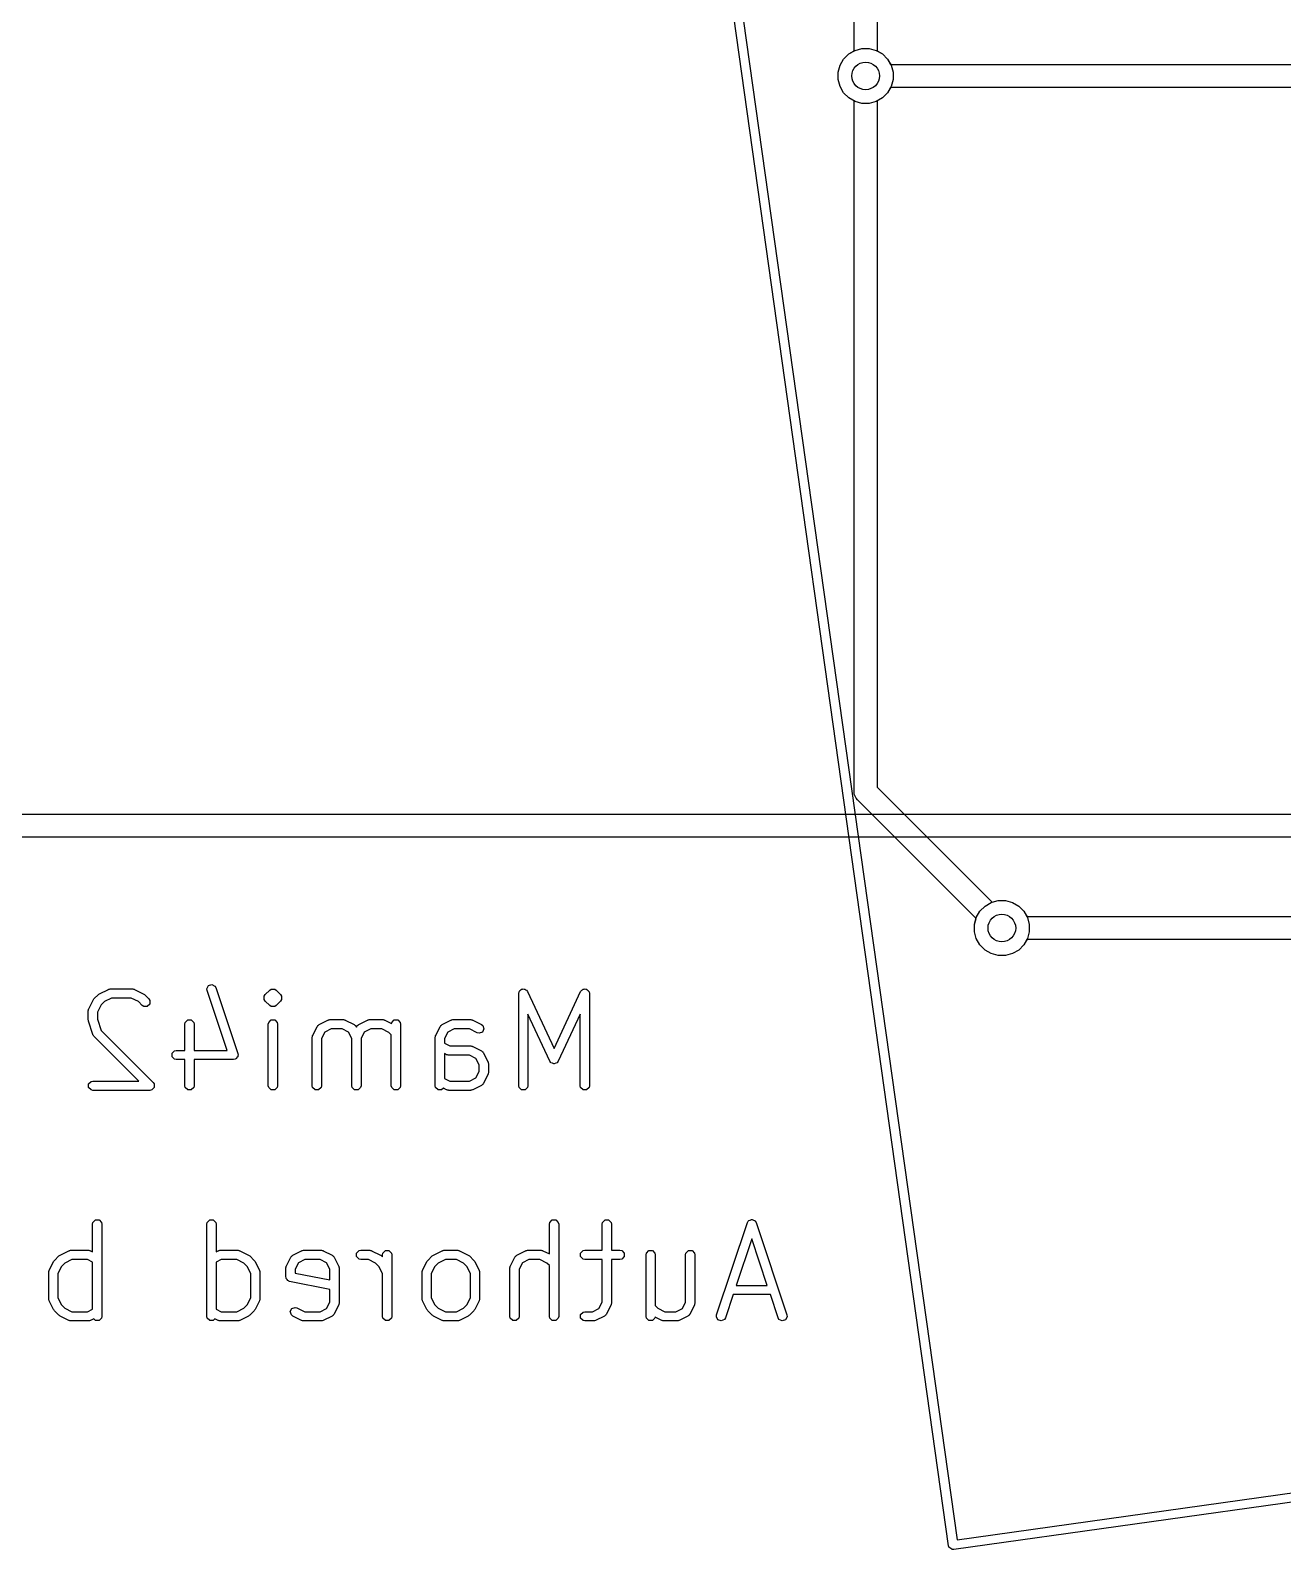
# Model space of a CAD drawing. Header units: millimetres. Extents: x 14 to 286, y -133 to -45.
# Drawn here: x 148.69 to 162.26, y -132.9 to -116.43 of the extents above; entities that cross this region are included whole.
import ezdxf

# ---------------------------------------------------------------- set-up
doc = ezdxf.new("R2010")
doc.units = ezdxf.units.MM
for name, color, linetype, true_color in [('B.Cu', 153, 'CONTINUOUS', 0x4d7fc4), ('B.Silkscreen', 31, 'CONTINUOUS', 0xe8b2a7), ('F.Cu', 13, 'CONTINUOUS', 0xc83434), ('User.Drawings', 9, 'CONTINUOUS', 0xc2c2c2)]:
    doc.layers.add(name, color=color, linetype=linetype, true_color=true_color)

msp = doc.modelspace()

# ---------------------------------------------------------------- linework, layer by layer
at = {"layer": 'B.Cu', "linetype": 'CONTINUOUS'}
for p, q in [((157.615, -116.655422), (157.615, -88.498323)), ((157.865, -88.498323), (157.865, -116.655422)), ((157.462836, -116.811895), (157.501994, -116.744072)), ((157.501994, -116.744072), (157.557372, -116.688694)), ((157.557372, -116.688694), (157.615, -116.655422)), ((157.865, -116.655422), (157.922628, -116.688694)), ((157.922628, -116.688694), (157.978006, -116.744072)), ((157.978006, -116.744072), (158.017164, -116.811895)), ((157.442567, -116.887542), (157.462836, -116.811895)), ((157.442567, -116.965858), (157.442567, -116.887542)), ((158.017164, -116.811895), (158.037433, -116.887542)), ((158.037433, -116.887542), (158.037433, -116.965858)), ((157.462836, -117.041505), (157.442567, -116.965858)), ((157.501994, -117.109328), (157.462836, -117.041505)), ((158.017164, -117.041505), (157.978006, -117.109328)), ((158.037433, -116.965858), (158.017164, -117.041505)), ((157.557372, -117.164706), (157.501994, -117.109328)), ((157.615, -117.197977), (157.557372, -117.164706)), ((157.615, -124.6863), (157.615, -117.197977)), ((157.922628, -117.164706), (157.865, -117.197977)), ((157.865, -117.197977), (157.865, -124.634524)), ((157.978006, -117.109328), (157.922628, -117.164706)), ((157.865, -124.634524), (159.113665, -125.883189)), ((157.617402, -124.710686), (157.615, -124.6863)), ((157.636066, -124.755746), (157.617402, -124.710686)), ((157.636071, -124.755751), (157.636066, -124.755746)), ((157.651612, -124.774688), (157.636071, -124.755751)), ((158.936889, -126.059965), (157.651612, -124.774688)), ((159.113665, -125.883189), (159.177942, -125.865967)), ((159.177942, -125.865967), (159.256258, -125.865967)), ((159.256258, -125.865967), (159.331905, -125.886236)), ((159.331905, -125.886236), (159.399728, -125.925394)), ((159.399728, -125.925394), (159.455106, -125.980772)), ((158.919667, -126.124242), (158.936889, -126.059965)), ((158.919667, -126.202558), (158.919667, -126.124242)), ((159.455106, -125.980772), (159.494264, -126.048595)), ((159.494264, -126.048595), (159.514533, -126.124242)), ((159.514533, -126.124242), (159.514533, -126.202558)), ((158.939936, -126.278205), (158.919667, -126.202558)), ((158.979094, -126.346028), (158.939936, -126.278205)), ((159.494264, -126.278205), (159.455106, -126.346028)), ((159.514533, -126.202558), (159.494264, -126.278205)), ((159.034472, -126.401406), (158.979094, -126.346028)), ((159.102295, -126.440564), (159.034472, -126.401406)), ((159.177942, -126.460833), (159.102295, -126.440564)), ((159.256258, -126.460833), (159.177942, -126.460833)), ((159.331905, -126.440564), (159.256258, -126.460833)), ((159.399728, -126.401406), (159.331905, -126.440564)), ((159.455106, -126.346028), (159.399728, -126.401406))]:
    msp.add_line(p, q, dxfattribs=at)
at = {"layer": 'B.Cu'}
for centre in [(157.74, -116.9267), (159.2171, -126.1634)]:
    msp.add_circle(centre, 0.15, dxfattribs=at)
at = {"layer": 'B.Silkscreen', "linetype": 'CONTINUOUS'}
for p, q in [((150.598623, -126.821256), (150.615737, -126.787027)), ((150.615737, -126.787027), (150.652041, -126.774926)), ((150.652041, -126.774926), (150.68627, -126.79204)), ((150.68627, -126.79204), (150.695931, -126.808989)), ((149.318062, -127.040534), (149.36568, -126.945297)), ((149.36568, -126.945297), (149.370595, -126.938963)), ((149.370595, -126.938963), (149.375047, -126.932302)), ((149.375047, -126.932302), (149.422665, -126.884683)), ((149.422665, -126.884683), (149.429331, -126.880228)), ((149.429331, -126.880228), (149.43566, -126.875317)), ((149.43566, -126.875317), (149.530898, -126.827698)), ((149.487639, -126.96113), (149.451494, -126.997274)), ((149.565063, -126.922419), (149.487639, -126.96113)), ((149.530898, -126.827698), (149.533313, -126.827036)), ((149.533313, -126.827036), (149.534125, -126.826225)), ((149.534125, -126.826225), (149.541986, -126.824661)), ((149.541986, -126.824661), (149.549714, -126.822545)), ((149.549714, -126.822545), (149.550802, -126.822907)), ((149.550802, -126.822907), (149.553259, -126.822419)), ((149.553259, -126.822419), (149.791354, -126.822419)), ((149.779551, -126.922419), (149.565063, -126.922419)), ((149.856974, -126.96113), (149.779551, -126.922419)), ((149.791354, -126.822419), (149.79381, -126.822907)), ((149.79381, -126.822907), (149.794899, -126.822545)), ((149.794899, -126.822545), (149.802626, -126.824661)), ((149.802626, -126.824661), (149.810488, -126.826225)), ((149.810488, -126.826225), (149.811299, -126.827036)), ((149.811299, -126.827036), (149.813715, -126.827698)), ((149.813715, -126.827698), (149.908952, -126.875316)), ((149.898855, -127.003012), (149.856974, -126.96113)), ((149.908952, -126.875316), (149.915285, -126.880231)), ((149.915285, -126.880231), (149.921947, -126.884683)), ((149.921947, -126.884683), (149.969566, -126.932301)), ((149.969566, -126.932301), (149.980405, -126.948522)), ((149.980405, -126.948522), (149.980405, -126.986791)), ((150.601063, -126.840611), (150.598623, -126.821256)), ((150.817221, -127.489085), (150.601063, -126.840611)), ((150.695931, -126.808989), (150.934026, -127.523273)), ((151.22135, -126.900904), (151.221351, -126.900903)), ((151.22135, -126.939172), (151.22135, -126.900904)), ((151.232189, -126.955393), (151.22135, -126.939172)), ((151.221351, -126.900903), (151.232189, -126.884683)), ((151.232189, -126.884683), (151.279807, -126.837064)), ((151.279807, -127.003012), (151.232189, -126.955393)), ((151.279807, -126.837064), (151.296028, -126.826225)), ((151.296028, -126.826225), (151.334297, -126.826225)), ((151.334297, -126.826225), (151.350518, -126.837064)), ((151.350518, -126.837064), (151.398137, -126.884682)), ((151.398137, -126.955394), (151.350518, -127.003012)), ((151.398137, -126.884682), (151.408976, -126.900903)), ((151.408976, -126.939173), (151.398137, -126.955394)), ((151.408976, -126.900903), (151.408976, -126.900904)), ((151.408976, -126.900904), (151.408976, -126.939173)), ((153.979449, -126.872419), (153.983255, -126.853285)), ((153.979449, -127.872419), (153.979449, -126.872419)), ((153.983255, -126.853285), (153.989537, -126.847002)), ((153.989537, -126.847002), (153.992575, -126.83865)), ((153.992575, -126.83865), (154.00254, -126.833999)), ((154.00254, -126.833999), (154.010315, -126.826225)), ((154.010315, -126.826225), (154.0192, -126.826225)), ((154.0192, -126.826225), (154.027253, -126.822467)), ((154.027253, -126.822467), (154.037588, -126.826225)), ((154.037588, -126.826225), (154.048583, -126.826225)), ((154.048583, -126.826225), (154.054865, -126.832507)), ((154.054865, -126.832507), (154.063218, -126.835545)), ((154.063218, -126.835545), (154.074758, -126.851275)), ((154.074758, -126.851275), (154.362781, -127.468469)), ((154.362781, -127.468469), (154.650806, -126.851274)), ((154.650806, -126.851274), (154.662346, -126.835545)), ((154.662346, -126.835545), (154.670698, -126.832507)), ((154.670698, -126.832507), (154.676981, -126.826225)), ((154.676981, -126.826225), (154.687976, -126.826225)), ((154.687976, -126.826225), (154.698311, -126.822467)), ((154.698311, -126.822467), (154.706364, -126.826225)), ((154.706364, -126.826225), (154.715249, -126.826225)), ((154.715249, -126.826225), (154.723023, -126.833999)), ((154.723023, -126.833999), (154.732989, -126.83865)), ((154.732989, -126.83865), (154.736026, -126.847002)), ((154.736026, -126.847002), (154.742309, -126.853285)), ((154.742309, -126.853285), (154.746115, -126.872419)), ((154.746115, -126.872419), (154.746115, -127.872419)), ((149.312783, -127.062895), (149.313271, -127.060438)), ((149.312783, -127.158133), (149.312783, -127.062895)), ((149.312909, -127.05935), (149.315025, -127.051622)), ((149.313271, -127.060438), (149.312909, -127.05935)), ((149.315025, -127.051622), (149.316589, -127.043761)), ((149.316589, -127.043761), (149.3174, -127.042949)), ((149.3174, -127.042949), (149.318062, -127.040534)), ((149.451494, -126.997274), (149.412783, -127.074698)), ((149.412783, -127.074698), (149.412783, -127.150019)), ((149.915076, -127.013851), (149.898855, -127.003012)), ((149.953345, -127.013851), (149.915076, -127.013851)), ((149.980405, -126.986791), (149.953345, -127.013851)), ((151.296028, -127.013851), (151.279807, -127.003012)), ((151.296029, -127.013851), (151.296028, -127.013851)), ((151.334297, -127.013851), (151.296029, -127.013851)), ((151.350518, -127.003012), (151.334297, -127.013851)), ((154.317473, -127.607849), (154.079449, -127.097796)), ((154.079449, -127.097796), (154.079449, -127.872419)), ((154.646115, -127.097796), (154.408091, -127.607848)), ((154.646115, -127.872419), (154.646115, -127.097796)), ((149.314346, -127.165995), (149.312783, -127.158133)), ((149.315349, -127.173944), (149.314346, -127.165995)), ((149.362968, -127.316801), (149.315349, -127.173944)), ((149.412783, -127.150019), (149.454103, -127.273981)), ((149.454103, -127.273981), (150.017185, -127.837064)), ((150.360402, -127.205752), (150.364208, -127.186618)), ((150.360402, -127.489085), (150.360402, -127.205752)), ((150.364208, -127.186618), (150.391268, -127.159558)), ((150.391268, -127.159558), (150.429536, -127.159558)), ((150.429536, -127.159558), (150.456596, -127.186618)), ((150.456596, -127.186618), (150.460402, -127.205752)), ((150.460402, -127.205752), (150.460402, -127.489085)), ((151.265163, -127.205752), (151.268969, -127.186618)), ((151.265163, -127.872419), (151.265163, -127.205752)), ((151.268969, -127.186618), (151.296029, -127.159558)), ((151.296029, -127.159558), (151.334297, -127.159558)), ((151.334297, -127.159558), (151.361357, -127.186618)), ((151.361357, -127.186618), (151.365163, -127.205752)), ((151.365163, -127.205752), (151.365163, -127.872419)), ((151.746632, -127.326248), (151.79425, -127.231011)), ((151.79425, -127.231011), (151.800355, -127.223144)), ((151.800355, -127.223144), (151.8012, -127.220611)), ((151.8012, -127.220611), (151.804021, -127.218421)), ((151.804021, -127.218421), (151.806212, -127.215599)), ((151.806212, -127.215599), (151.808746, -127.214753)), ((151.808746, -127.214753), (151.816612, -127.20865)), ((151.816612, -127.20865), (151.91185, -127.161031)), ((151.876239, -127.290638), (151.841353, -127.360412)), ((151.946015, -127.255752), (151.876239, -127.290638)), ((151.91185, -127.161031), (151.914265, -127.160369)), ((151.914265, -127.160369), (151.915077, -127.159558)), ((151.915077, -127.159558), (151.922938, -127.157994)), ((151.922938, -127.157994), (151.930666, -127.155878)), ((151.930666, -127.155878), (151.931754, -127.15624)), ((151.931754, -127.15624), (151.934211, -127.155752)), ((151.934211, -127.155752), (152.077068, -127.155752)), ((152.065265, -127.255752), (151.946015, -127.255752)), ((152.135038, -127.290638), (152.065265, -127.255752)), ((152.077068, -127.155752), (152.079524, -127.15624)), ((152.079524, -127.15624), (152.080613, -127.155878)), ((152.080613, -127.155878), (152.08834, -127.157994)), ((152.08834, -127.157994), (152.096202, -127.159558)), ((152.096202, -127.159558), (152.097013, -127.160369)), ((152.097013, -127.160369), (152.099429, -127.161031)), ((152.099429, -127.161031), (152.194666, -127.208649)), ((152.169925, -127.360412), (152.135038, -127.290638)), ((152.194666, -127.208649), (152.20253, -127.214752)), ((152.20253, -127.214752), (152.205066, -127.215598)), ((152.205066, -127.215598), (152.207257, -127.218421)), ((152.207257, -127.218421), (152.210078, -127.220611)), ((152.210078, -127.220611), (152.210922, -127.223144)), ((152.210922, -127.223144), (152.217027, -127.23101)), ((152.217027, -127.23101), (152.219924, -127.236805)), ((152.219924, -127.236805), (152.222822, -127.231011)), ((152.222822, -127.231011), (152.228925, -127.223146)), ((152.228925, -127.223146), (152.229771, -127.220611)), ((152.229771, -127.220611), (152.232594, -127.218419)), ((152.232594, -127.218419), (152.234784, -127.215599)), ((152.234784, -127.215599), (152.237317, -127.214754)), ((152.237317, -127.214754), (152.245183, -127.20865)), ((152.245183, -127.20865), (152.340421, -127.161031)), ((152.304811, -127.290638), (152.269925, -127.360412)), ((152.374586, -127.255752), (152.304811, -127.290638)), ((152.340421, -127.161031), (152.342836, -127.160369)), ((152.342836, -127.160369), (152.343648, -127.159558)), ((152.343648, -127.159558), (152.351509, -127.157994)), ((152.351509, -127.157994), (152.359237, -127.155878)), ((152.359237, -127.155878), (152.360325, -127.15624)), ((152.360325, -127.15624), (152.362782, -127.155752)), ((152.362782, -127.155752), (152.505639, -127.155752)), ((152.493836, -127.255752), (152.374586, -127.255752)), ((152.571259, -127.294463), (152.493836, -127.255752)), ((152.505639, -127.155752), (152.508095, -127.15624)), ((152.508095, -127.15624), (152.509184, -127.155878)), ((152.509184, -127.155878), (152.516911, -127.157994)), ((152.516911, -127.157994), (152.524773, -127.159558)), ((152.524773, -127.159558), (152.525584, -127.160369)), ((152.525584, -127.160369), (152.528, -127.161031)), ((152.528, -127.161031), (152.600209, -127.197135)), ((152.600209, -127.197135), (152.602302, -127.186618)), ((152.602302, -127.186618), (152.629362, -127.159558)), ((152.629362, -127.159558), (152.66763, -127.159558)), ((152.66763, -127.159558), (152.69469, -127.186618)), ((152.69469, -127.186618), (152.698496, -127.205752)), ((152.698496, -127.205752), (152.698496, -127.872419)), ((153.079966, -127.326248), (153.127584, -127.231011)), ((153.127584, -127.231011), (153.133687, -127.223146)), ((153.133687, -127.223146), (153.134533, -127.220611)), ((153.134533, -127.220611), (153.137356, -127.218419)), ((153.137356, -127.218419), (153.139546, -127.215599)), ((153.139546, -127.215599), (153.142079, -127.214754)), ((153.142079, -127.214754), (153.149945, -127.20865)), ((153.149945, -127.20865), (153.245183, -127.161031)), ((153.209573, -127.290638), (153.174687, -127.360412)), ((153.279348, -127.255752), (153.209573, -127.290638)), ((153.245183, -127.161031), (153.247598, -127.160369)), ((153.247598, -127.160369), (153.24841, -127.159558)), ((153.24841, -127.159558), (153.256271, -127.157994)), ((153.256271, -127.157994), (153.263999, -127.155878)), ((153.263999, -127.155878), (153.265087, -127.15624)), ((153.265087, -127.15624), (153.267544, -127.155752)), ((153.267544, -127.155752), (153.45802, -127.155752)), ((153.446217, -127.255752), (153.279348, -127.255752)), ((153.530897, -127.298092), (153.446217, -127.255752)), ((153.45802, -127.155752), (153.460476, -127.15624)), ((153.460476, -127.15624), (153.461565, -127.155878)), ((153.461565, -127.155878), (153.469292, -127.157994)), ((153.469292, -127.157994), (153.477154, -127.159558)), ((153.477154, -127.159558), (153.477965, -127.160369)), ((153.477965, -127.160369), (153.480381, -127.161031)), ((153.480381, -127.161031), (153.575618, -127.208649)), ((153.586018, -127.291143), (153.549713, -127.303245)), ((153.575618, -127.208649), (153.59103, -127.220611)), ((153.603132, -127.256915), (153.586018, -127.291143)), ((153.59103, -127.220611), (153.603132, -127.256915)), ((149.364208, -127.318976), (149.362968, -127.316801)), ((149.364208, -127.320124), (149.364208, -127.318976)), ((149.368661, -127.326788), (149.364208, -127.320124)), ((149.372629, -127.333749), (149.368661, -127.326788)), ((149.373655, -127.334262), (149.372629, -127.333749)), ((149.375047, -127.336345), (149.373655, -127.334262)), ((149.86112, -127.822419), (149.375047, -127.336345)), ((151.741353, -127.348609), (151.741841, -127.346152)), ((151.741353, -127.872419), (151.741353, -127.348609)), ((151.741479, -127.345064), (151.743595, -127.337336)), ((151.741841, -127.346152), (151.741479, -127.345064)), ((151.743595, -127.337336), (151.745159, -127.329475)), ((151.745159, -127.329475), (151.74597, -127.328663)), ((151.74597, -127.328663), (151.746632, -127.326248)), ((151.841353, -127.360412), (151.841353, -127.872419)), ((152.169925, -127.872419), (152.169925, -127.360412)), ((152.269925, -127.360412), (152.269925, -127.872419)), ((152.598496, -127.3217), (152.571259, -127.294463)), ((152.598496, -127.872419), (152.598496, -127.3217)), ((153.074687, -127.348609), (153.075175, -127.346152)), ((153.074687, -127.872419), (153.074687, -127.348609)), ((153.074813, -127.345064), (153.076929, -127.337336)), ((153.075175, -127.346152), (153.074813, -127.345064)), ((153.076929, -127.337336), (153.078493, -127.329475)), ((153.078493, -127.329475), (153.079304, -127.328663)), ((153.079304, -127.328663), (153.079966, -127.326248)), ((153.174687, -127.360412), (153.174687, -127.412945)), ((153.174687, -127.412945), (153.231729, -127.441466)), ((153.231729, -127.441466), (153.45802, -127.441466)), ((153.45802, -127.441466), (153.460476, -127.441954)), ((153.460476, -127.441954), (153.461565, -127.441592)), ((153.461565, -127.441592), (153.469292, -127.443708)), ((153.469292, -127.443708), (153.477154, -127.445272)), ((153.477154, -127.445272), (153.477965, -127.446083)), ((153.477965, -127.446083), (153.480381, -127.446745)), ((153.480381, -127.446745), (153.575618, -127.494363)), ((153.549713, -127.303245), (153.530897, -127.298092)), ((150.221351, -127.519951), (150.248411, -127.492891)), ((150.221351, -127.558219), (150.221351, -127.519951)), ((150.248411, -127.585279), (150.221351, -127.558219)), ((150.248411, -127.492891), (150.267545, -127.489085)), ((150.267545, -127.589085), (150.248411, -127.585279)), ((150.267545, -127.489085), (150.360402, -127.489085)), ((150.360402, -127.589085), (150.267545, -127.589085)), ((150.360402, -127.872419), (150.360402, -127.589085)), ((150.460402, -127.489085), (150.817221, -127.489085)), ((150.886592, -127.589085), (150.460402, -127.589085)), ((150.460402, -127.589085), (150.460402, -127.872419)), ((150.905726, -127.585279), (150.886592, -127.589085)), ((150.911545, -127.579459), (150.905726, -127.585279)), ((150.919352, -127.576857), (150.911545, -127.579459)), ((150.924556, -127.566449), (150.919352, -127.576857)), ((150.932786, -127.558219), (150.924556, -127.566449)), ((150.936466, -127.542629), (150.932786, -127.549989)), ((150.932786, -127.549989), (150.932786, -127.558219)), ((150.934026, -127.523273), (150.936466, -127.542629)), ((153.197564, -127.536187), (153.174687, -127.524748)), ((153.174687, -127.524748), (153.174687, -127.793898)), ((153.199979, -127.536848), (153.197564, -127.536187)), ((153.200791, -127.53766), (153.199979, -127.536848)), ((153.208652, -127.539223), (153.200791, -127.53766)), ((153.21638, -127.54134), (153.208652, -127.539223)), ((153.217468, -127.540977), (153.21638, -127.54134)), ((153.219925, -127.541466), (153.217468, -127.540977)), ((153.446217, -127.541466), (153.219925, -127.541466)), ((153.51599, -127.576352), (153.446217, -127.541466)), ((153.550877, -127.646126), (153.51599, -127.576352)), ((153.575618, -127.494363), (153.583482, -127.500466)), ((153.583482, -127.500466), (153.586018, -127.501312)), ((153.586018, -127.501312), (153.588209, -127.504135)), ((153.588209, -127.504135), (153.59103, -127.506325)), ((153.59103, -127.506325), (153.591874, -127.508858)), ((153.591874, -127.508858), (153.597979, -127.516724)), ((153.597979, -127.516724), (153.645598, -127.611962)), ((153.645598, -127.611962), (153.646259, -127.614377)), ((153.646259, -127.614377), (153.647071, -127.615189)), ((153.647071, -127.615189), (153.648634, -127.62305)), ((154.325095, -127.618238), (154.317473, -127.607849)), ((154.325908, -127.620473), (154.325095, -127.618238)), ((154.327165, -127.621059), (154.325908, -127.620473)), ((154.329013, -127.623578), (154.327165, -127.621059)), ((154.398398, -127.621059), (154.396551, -127.623578)), ((154.399656, -127.620473), (154.398398, -127.621059)), ((154.400468, -127.618237), (154.399656, -127.620473)), ((154.408091, -127.607848), (154.400468, -127.618237)), ((153.446217, -127.822419), (153.51599, -127.787532)), ((153.51599, -127.787532), (153.550877, -127.717757)), ((153.550877, -127.717757), (153.550877, -127.646126)), ((153.645598, -127.751922), (153.597979, -127.84716)), ((153.646259, -127.749506), (153.645598, -127.751922)), ((153.647071, -127.748695), (153.646259, -127.749506)), ((153.648634, -127.740833), (153.647071, -127.748695)), ((153.648634, -127.62305), (153.650751, -127.630778)), ((153.650751, -127.733106), (153.648634, -127.740833)), ((153.650751, -127.630778), (153.650388, -127.631866)), ((153.650388, -127.631866), (153.650877, -127.634323)), ((153.650877, -127.729561), (153.650388, -127.732017)), ((153.650388, -127.732017), (153.650751, -127.733106)), ((153.650877, -127.634323), (153.650877, -127.729561)), ((154.345085, -127.629422), (154.329013, -127.623578)), ((154.360586, -127.636656), (154.345085, -127.629422)), ((154.362782, -127.635857), (154.360586, -127.636656)), ((154.364978, -127.636656), (154.362782, -127.635857)), ((154.380478, -127.629422), (154.364978, -127.636656)), ((154.396551, -127.623578), (154.380478, -127.629422)), ((149.316589, -127.853285), (149.343649, -127.826225)), ((149.316589, -127.891553), (149.316589, -127.853285)), ((149.343649, -127.918613), (149.316589, -127.891553)), ((149.343649, -127.826225), (149.362783, -127.822419)), ((149.362783, -127.922419), (149.343649, -127.918613)), ((149.362783, -127.822419), (149.86112, -127.822419)), ((149.98183, -127.922419), (149.362783, -127.922419)), ((150.000964, -127.918613), (149.98183, -127.922419)), ((150.028024, -127.891553), (150.000964, -127.918613)), ((150.017185, -127.837064), (150.028023, -127.853284)), ((150.028023, -127.853284), (150.028024, -127.853285)), ((150.028024, -127.853285), (150.028024, -127.891553)), ((150.364208, -127.891553), (150.360402, -127.872419)), ((150.391268, -127.918613), (150.364208, -127.891553)), ((150.429536, -127.918613), (150.391268, -127.918613)), ((150.456596, -127.891553), (150.429536, -127.918613)), ((150.460402, -127.872419), (150.456596, -127.891553)), ((151.268969, -127.891553), (151.265163, -127.872419)), ((151.296029, -127.918613), (151.268969, -127.891553)), ((151.334297, -127.918613), (151.296029, -127.918613)), ((151.361357, -127.891553), (151.334297, -127.918613)), ((151.365163, -127.872419), (151.361357, -127.891553)), ((151.745159, -127.891553), (151.741353, -127.872419)), ((151.772219, -127.918613), (151.745159, -127.891553)), ((151.810487, -127.918613), (151.772219, -127.918613)), ((151.837547, -127.891553), (151.810487, -127.918613)), ((151.841353, -127.872419), (151.837547, -127.891553)), ((152.173731, -127.891553), (152.169925, -127.872419)), ((152.200791, -127.918613), (152.173731, -127.891553)), ((152.239059, -127.918613), (152.200791, -127.918613)), ((152.266119, -127.891553), (152.239059, -127.918613)), ((152.269925, -127.872419), (152.266119, -127.891553)), ((152.602302, -127.891553), (152.598496, -127.872419)), ((152.629362, -127.918613), (152.602302, -127.891553)), ((152.66763, -127.918613), (152.629362, -127.918613)), ((152.69469, -127.891553), (152.66763, -127.918613)), ((152.698496, -127.872419), (152.69469, -127.891553)), ((153.078493, -127.891553), (153.074687, -127.872419)), ((153.105553, -127.918613), (153.078493, -127.891553)), ((153.143821, -127.918613), (153.105553, -127.918613)), ((153.162717, -127.899716), (153.143821, -127.918613)), ((153.197564, -127.91714), (153.162717, -127.899716)), ((153.174687, -127.793898), (153.231729, -127.822419)), ((153.199979, -127.917801), (153.197564, -127.91714)), ((153.200791, -127.918613), (153.199979, -127.917801)), ((153.208652, -127.920176), (153.200791, -127.918613)), ((153.21638, -127.922293), (153.208652, -127.920176)), ((153.217468, -127.92193), (153.21638, -127.922293)), ((153.219925, -127.922419), (153.217468, -127.92193)), ((153.45802, -127.922419), (153.219925, -127.922419)), ((153.231729, -127.822419), (153.446217, -127.822419)), ((153.460476, -127.92193), (153.45802, -127.922419)), ((153.461565, -127.922293), (153.460476, -127.92193)), ((153.469292, -127.920176), (153.461565, -127.922293)), ((153.477154, -127.918613), (153.469292, -127.920176)), ((153.477965, -127.917801), (153.477154, -127.918613)), ((153.480381, -127.91714), (153.477965, -127.917801)), ((153.575618, -127.869522), (153.480381, -127.91714)), ((153.583484, -127.863416), (153.575618, -127.869522)), ((153.586018, -127.862572), (153.583484, -127.863416)), ((153.588207, -127.85975), (153.586018, -127.862572)), ((153.59103, -127.85756), (153.588207, -127.85975)), ((153.591875, -127.855025), (153.59103, -127.85756)), ((153.597979, -127.84716), (153.591875, -127.855025)), ((153.983255, -127.891553), (153.979449, -127.872419)), ((154.010315, -127.918613), (153.983255, -127.891553)), ((154.048583, -127.918613), (154.010315, -127.918613)), ((154.075643, -127.891553), (154.048583, -127.918613)), ((154.079449, -127.872419), (154.075643, -127.891553)), ((154.649921, -127.891553), (154.646115, -127.872419)), ((154.676981, -127.918613), (154.649921, -127.891553)), ((154.715249, -127.918613), (154.676981, -127.918613)), ((154.742309, -127.891553), (154.715249, -127.918613)), ((154.746115, -127.872419), (154.742309, -127.891553)), ((149.360399, -129.372419), (149.364205, -129.353285)), ((149.360399, -129.672469), (149.360399, -129.372419)), ((149.364205, -129.353285), (149.391265, -129.326225)), ((149.391265, -129.326225), (149.429533, -129.326225)), ((149.429533, -129.326225), (149.456593, -129.353285)), ((149.456593, -129.353285), (149.460399, -129.372419)), ((149.460399, -129.372419), (149.460399, -130.372419)), ((150.598495, -129.372419), (150.602301, -129.353285)), ((150.598495, -130.372419), (150.598495, -129.372419)), ((150.602301, -129.353285), (150.629361, -129.326225)), ((150.629361, -129.326225), (150.667629, -129.326225)), ((150.667629, -129.326225), (150.694689, -129.353285)), ((150.694689, -129.353285), (150.698495, -129.372419)), ((150.698495, -129.372419), (150.698495, -129.672469)), ((154.312781, -129.372419), (154.316587, -129.353285)), ((154.312781, -129.696278), (154.312781, -129.372419)), ((154.316587, -129.353285), (154.343647, -129.326225)), ((154.343647, -129.326225), (154.381915, -129.326225)), ((154.381915, -129.326225), (154.408975, -129.353285)), ((154.408975, -129.353285), (154.412781, -129.372419)), ((154.412781, -129.372419), (154.412781, -130.372419)), ((154.88421, -129.372419), (154.888016, -129.353285)), ((154.88421, -129.655752), (154.88421, -129.372419)), ((154.888016, -129.353285), (154.915076, -129.326225)), ((154.915076, -129.326225), (154.953344, -129.326225)), ((154.953344, -129.326225), (154.980404, -129.353285)), ((154.980404, -129.353285), (154.98421, -129.372419)), ((154.98421, -129.372419), (154.98421, -129.655752)), ((156.124872, -130.356608), (156.458205, -129.356608)), ((156.458205, -129.356608), (156.467866, -129.33966)), ((156.467866, -129.33966), (156.471207, -129.337989)), ((156.471207, -129.337989), (156.472879, -129.334646)), ((156.472879, -129.334646), (156.487921, -129.329632)), ((156.487921, -129.329632), (156.502095, -129.322545)), ((156.502095, -129.322545), (156.505638, -129.323726)), ((156.505638, -129.323726), (156.509183, -129.322545)), ((156.509183, -129.322545), (156.523362, -129.329634)), ((156.523362, -129.329634), (156.538399, -129.334647)), ((156.538399, -129.334647), (156.540069, -129.337987)), ((156.540069, -129.337987), (156.543412, -129.339659)), ((156.543412, -129.339659), (156.553073, -129.356608)), ((156.553073, -129.356608), (156.886406, -130.356607)), ((156.505639, -129.530532), (156.336915, -130.036704)), ((156.674363, -130.036704), (156.505639, -129.530532)), ((148.946473, -129.765635), (148.994091, -129.718016)), ((148.994091, -129.718016), (149.000757, -129.713561)), ((149.000757, -129.713561), (149.007086, -129.70865)), ((149.007086, -129.70865), (149.102324, -129.661031)), ((149.136489, -129.755752), (149.059065, -129.794463)), ((149.102324, -129.661031), (149.104739, -129.660369)), ((149.104739, -129.660369), (149.105551, -129.659558)), ((149.105551, -129.659558), (149.113412, -129.657994)), ((149.113412, -129.657994), (149.12114, -129.655878)), ((149.12114, -129.655878), (149.122228, -129.65624)), ((149.122228, -129.65624), (149.124685, -129.655752)), ((149.124685, -129.655752), (149.315161, -129.655752)), ((149.303358, -129.755752), (149.136489, -129.755752)), ((149.360399, -129.784272), (149.303358, -129.755752)), ((149.315161, -129.655752), (149.317617, -129.65624)), ((149.317617, -129.65624), (149.318706, -129.655878)), ((149.318706, -129.655878), (149.326433, -129.657994)), ((149.326433, -129.657994), (149.334295, -129.659558)), ((149.334295, -129.659558), (149.335106, -129.660369)), ((149.335106, -129.660369), (149.337522, -129.661031)), ((149.337522, -129.661031), (149.360399, -129.672469)), ((150.698495, -129.672469), (150.721372, -129.661031)), ((150.755537, -129.755752), (150.698495, -129.784272)), ((150.721372, -129.661031), (150.723787, -129.660369)), ((150.723787, -129.660369), (150.724599, -129.659558)), ((150.724599, -129.659558), (150.73246, -129.657994)), ((150.73246, -129.657994), (150.740188, -129.655878)), ((150.740188, -129.655878), (150.741276, -129.65624)), ((150.741276, -129.65624), (150.743733, -129.655752)), ((150.743733, -129.655752), (150.934209, -129.655752)), ((150.922406, -129.755752), (150.755537, -129.755752)), ((150.999829, -129.794463), (150.922406, -129.755752)), ((150.934209, -129.655752), (150.936665, -129.65624)), ((150.936665, -129.65624), (150.937754, -129.655878)), ((150.937754, -129.655878), (150.945481, -129.657994)), ((150.945481, -129.657994), (150.953343, -129.659558)), ((150.953343, -129.659558), (150.954154, -129.660369)), ((150.954154, -129.660369), (150.95657, -129.661031)), ((150.95657, -129.661031), (151.051807, -129.708649)), ((151.051807, -129.708649), (151.05814, -129.713564)), ((151.05814, -129.713564), (151.064802, -129.718016)), ((151.064802, -129.718016), (151.112421, -129.765634)), ((151.460917, -129.826248), (151.508535, -129.731011)), ((151.508535, -129.731011), (151.514638, -129.723146)), ((151.514638, -129.723146), (151.515484, -129.720611)), ((151.515484, -129.720611), (151.518307, -129.718419)), ((151.518307, -129.718419), (151.520497, -129.715599)), ((151.520497, -129.715599), (151.52303, -129.714754)), ((151.52303, -129.714754), (151.530896, -129.70865)), ((151.530896, -129.70865), (151.626134, -129.661031)), ((151.660299, -129.755752), (151.590524, -129.790638)), ((151.626134, -129.661031), (151.628549, -129.660369)), ((151.628549, -129.660369), (151.629361, -129.659558)), ((151.629361, -129.659558), (151.637222, -129.657994)), ((151.637222, -129.657994), (151.64495, -129.655878)), ((151.64495, -129.655878), (151.646038, -129.65624)), ((151.646038, -129.65624), (151.648495, -129.655752)), ((151.648495, -129.655752), (151.838971, -129.655752)), ((151.827168, -129.755752), (151.660299, -129.755752)), ((151.896941, -129.790638), (151.827168, -129.755752)), ((151.838971, -129.655752), (151.841427, -129.65624)), ((151.841427, -129.65624), (151.842516, -129.655878)), ((151.842516, -129.655878), (151.850243, -129.657994)), ((151.850243, -129.657994), (151.858105, -129.659558)), ((151.858105, -129.659558), (151.858916, -129.660369)), ((151.858916, -129.660369), (151.861332, -129.661031)), ((151.861332, -129.661031), (151.956569, -129.708649)), ((151.956569, -129.708649), (151.964433, -129.714752)), ((151.964433, -129.714752), (151.966969, -129.715598)), ((151.966969, -129.715598), (151.96916, -129.718421)), ((151.96916, -129.718421), (151.971981, -129.720611)), ((151.971981, -129.720611), (151.972825, -129.723144)), ((151.972825, -129.723144), (151.97893, -129.73101)), ((151.97893, -129.73101), (152.026549, -129.826248)), ((152.221349, -129.686618), (152.248409, -129.659558)), ((152.221349, -129.724886), (152.221349, -129.686618)), ((152.248409, -129.751946), (152.221349, -129.724886)), ((152.248409, -129.659558), (152.267543, -129.655752)), ((152.267543, -129.755752), (152.248409, -129.751946)), ((152.267543, -129.655752), (152.362781, -129.655752)), ((152.350978, -129.755752), (152.267543, -129.755752)), ((152.428401, -129.794463), (152.350978, -129.755752)), ((152.362781, -129.655752), (152.365237, -129.65624)), ((152.365237, -129.65624), (152.366326, -129.655878)), ((152.366326, -129.655878), (152.374053, -129.657994)), ((152.374053, -129.657994), (152.381915, -129.659558)), ((152.381915, -129.659558), (152.382726, -129.660369)), ((152.382726, -129.660369), (152.385142, -129.661031)), ((152.385142, -129.661031), (152.480379, -129.708649)), ((152.480379, -129.708649), (152.486712, -129.713564)), ((152.486712, -129.713564), (152.493374, -129.718016)), ((152.493374, -129.718016), (152.503257, -129.727898)), ((152.503257, -129.705752), (152.507063, -129.686618)), ((152.503257, -129.727898), (152.503257, -129.705752)), ((152.507063, -129.686618), (152.534123, -129.659558)), ((152.534123, -129.659558), (152.572391, -129.659558)), ((152.572391, -129.659558), (152.599451, -129.686618)), ((152.599451, -129.686618), (152.603257, -129.705752)), ((152.603257, -129.705752), (152.603257, -130.372419)), ((152.994093, -129.765635), (153.041711, -129.718016)), ((153.041711, -129.718016), (153.048377, -129.713561)), ((153.048377, -129.713561), (153.054706, -129.70865)), ((153.054706, -129.70865), (153.149944, -129.661031)), ((153.184109, -129.755752), (153.106685, -129.794463)), ((153.149944, -129.661031), (153.152359, -129.660369)), ((153.152359, -129.660369), (153.153171, -129.659558)), ((153.153171, -129.659558), (153.161032, -129.657994)), ((153.161032, -129.657994), (153.16876, -129.655878)), ((153.16876, -129.655878), (153.169848, -129.65624)), ((153.169848, -129.65624), (153.172305, -129.655752)), ((153.172305, -129.655752), (153.315162, -129.655752)), ((153.303359, -129.755752), (153.184109, -129.755752)), ((153.380782, -129.794463), (153.303359, -129.755752)), ((153.315162, -129.655752), (153.317618, -129.65624)), ((153.317618, -129.65624), (153.318707, -129.655878)), ((153.318707, -129.655878), (153.326434, -129.657994)), ((153.326434, -129.657994), (153.334296, -129.659558)), ((153.334296, -129.659558), (153.335107, -129.660369)), ((153.335107, -129.660369), (153.337523, -129.661031)), ((153.337523, -129.661031), (153.43276, -129.708649)), ((153.43276, -129.708649), (153.439093, -129.713564)), ((153.439093, -129.713564), (153.445755, -129.718016)), ((153.445755, -129.718016), (153.493374, -129.765634)), ((153.889489, -129.826248), (153.937107, -129.731011)), ((153.937107, -129.731011), (153.94321, -129.723146)), ((153.94321, -129.723146), (153.944056, -129.720611)), ((153.944056, -129.720611), (153.946879, -129.718419)), ((153.946879, -129.718419), (153.949069, -129.715599)), ((153.949069, -129.715599), (153.951602, -129.714754)), ((153.951602, -129.714754), (153.959468, -129.70865)), ((153.959468, -129.70865), (154.054706, -129.661031)), ((154.088871, -129.755752), (154.019096, -129.790638)), ((154.054706, -129.661031), (154.057121, -129.660369)), ((154.057121, -129.660369), (154.057933, -129.659558)), ((154.057933, -129.659558), (154.065794, -129.657994)), ((154.065794, -129.657994), (154.073522, -129.655878)), ((154.073522, -129.655878), (154.07461, -129.65624)), ((154.07461, -129.65624), (154.077067, -129.655752)), ((154.077067, -129.655752), (154.219924, -129.655752)), ((154.208121, -129.755752), (154.088871, -129.755752)), ((154.285544, -129.794463), (154.208121, -129.755752)), ((154.219924, -129.655752), (154.22238, -129.65624)), ((154.22238, -129.65624), (154.223469, -129.655878)), ((154.223469, -129.655878), (154.231196, -129.657994)), ((154.231196, -129.657994), (154.239058, -129.659558)), ((154.239058, -129.659558), (154.239869, -129.660369)), ((154.239869, -129.660369), (154.242285, -129.661031)), ((154.242285, -129.661031), (154.312781, -129.696278)), ((154.649921, -129.686618), (154.676981, -129.659558)), ((154.649921, -129.724886), (154.649921, -129.686618)), ((154.676981, -129.751946), (154.649921, -129.724886)), ((154.676981, -129.659558), (154.696115, -129.655752)), ((154.696115, -129.755752), (154.676981, -129.751946)), ((154.696115, -129.655752), (154.88421, -129.655752)), ((154.88421, -129.755752), (154.696115, -129.755752)), ((154.88421, -130.217757), (154.88421, -129.755752)), ((154.98421, -129.655752), (155.077067, -129.655752)), ((155.077067, -129.755752), (154.98421, -129.755752)), ((154.98421, -129.755752), (154.98421, -130.229561)), ((155.077067, -129.655752), (155.096201, -129.659558)), ((155.096201, -129.751946), (155.077067, -129.755752)), ((155.096201, -129.659558), (155.123261, -129.686618)), ((155.123261, -129.724886), (155.096201, -129.751946)), ((155.123261, -129.686618), (155.123261, -129.724886)), ((155.360401, -129.705752), (155.364207, -129.686618)), ((155.360401, -130.372419), (155.360401, -129.705752)), ((155.364207, -129.686618), (155.391267, -129.659558)), ((155.391267, -129.659558), (155.429535, -129.659558)), ((155.429535, -129.659558), (155.456595, -129.686618)), ((155.456595, -129.686618), (155.460401, -129.705752)), ((155.460401, -129.705752), (155.460401, -130.256469)), ((155.788972, -129.705752), (155.792778, -129.686618)), ((155.788972, -130.217757), (155.788972, -129.705752)), ((155.792778, -129.686618), (155.819838, -129.659558)), ((155.819838, -129.659558), (155.858106, -129.659558)), ((155.858106, -129.659558), (155.885166, -129.686618)), ((155.885166, -129.686618), (155.888972, -129.705752)), ((155.888972, -129.705752), (155.888972, -130.229561)), ((148.884209, -129.896228), (148.884697, -129.893771)), ((148.884209, -130.181942), (148.884209, -129.896228)), ((148.884335, -129.892683), (148.886451, -129.884955)), ((148.884697, -129.893771), (148.884335, -129.892683)), ((148.886451, -129.884955), (148.888015, -129.877094)), ((148.888015, -129.877094), (148.888826, -129.876282)), ((148.888826, -129.876282), (148.889488, -129.873867)), ((148.889488, -129.873867), (148.937106, -129.77863)), ((148.937106, -129.77863), (148.942021, -129.772296)), ((148.942021, -129.772296), (148.946473, -129.765635)), ((149.02292, -129.830607), (148.984209, -129.908031)), ((148.984209, -129.908031), (148.984209, -130.170139)), ((149.059065, -129.794463), (149.02292, -129.830607)), ((149.360399, -130.293898), (149.360399, -129.784272)), ((150.698495, -129.784272), (150.698495, -130.293898)), ((151.035973, -129.830608), (150.999829, -129.794463)), ((151.074685, -129.908031), (151.035973, -129.830608)), ((151.074685, -130.170138), (151.074685, -129.908031)), ((151.112421, -129.765634), (151.116875, -129.7723)), ((151.116875, -129.7723), (151.121787, -129.778629)), ((151.121787, -129.778629), (151.169406, -129.873867)), ((151.169406, -129.873867), (151.170067, -129.876282)), ((151.170067, -129.876282), (151.170879, -129.877094)), ((151.170879, -129.877094), (151.172442, -129.884955)), ((151.172442, -129.884955), (151.174559, -129.892683)), ((151.174559, -129.892683), (151.174196, -129.893771)), ((151.174196, -129.893771), (151.174685, -129.896228)), ((151.174685, -129.896228), (151.174685, -130.181942)), ((151.455638, -129.848609), (151.456126, -129.846152)), ((151.455638, -129.943847), (151.455638, -129.848609)), ((151.455764, -129.845064), (151.45788, -129.837336)), ((151.456126, -129.846152), (151.455764, -129.845064)), ((151.45788, -129.837336), (151.459444, -129.829475)), ((151.459444, -129.829475), (151.460255, -129.828663)), ((151.460255, -129.828663), (151.460917, -129.826248)), ((151.590524, -129.790638), (151.555638, -129.860412)), ((151.555638, -129.860412), (151.555638, -129.902856)), ((151.555638, -129.902856), (151.931828, -129.978094)), ((151.931828, -129.860412), (151.896941, -129.790638)), ((151.931828, -129.978094), (151.931828, -129.860412)), ((152.026549, -129.826248), (152.02721, -129.828663)), ((152.02721, -129.828663), (152.028022, -129.829475)), ((152.028022, -129.829475), (152.029585, -129.837336)), ((152.029585, -129.837336), (152.031702, -129.845064)), ((152.031702, -129.845064), (152.031339, -129.846152)), ((152.031339, -129.846152), (152.031828, -129.848609)), ((152.031828, -129.848609), (152.031828, -130.229561)), ((152.464545, -129.830608), (152.428401, -129.794463)), ((152.503257, -129.908031), (152.464545, -129.830608)), ((152.503257, -130.372419), (152.503257, -129.908031)), ((152.931829, -129.896228), (152.932317, -129.893771)), ((152.931829, -130.181942), (152.931829, -129.896228)), ((152.931955, -129.892683), (152.934071, -129.884955)), ((152.932317, -129.893771), (152.931955, -129.892683)), ((152.934071, -129.884955), (152.935635, -129.877094)), ((152.935635, -129.877094), (152.936446, -129.876282)), ((152.936446, -129.876282), (152.937108, -129.873867)), ((152.937108, -129.873867), (152.984726, -129.77863)), ((152.984726, -129.77863), (152.989641, -129.772296)), ((152.989641, -129.772296), (152.994093, -129.765635)), ((153.07054, -129.830607), (153.031829, -129.908031)), ((153.031829, -129.908031), (153.031829, -130.170139)), ((153.106685, -129.794463), (153.07054, -129.830607)), ((153.416926, -129.830608), (153.380782, -129.794463)), ((153.455638, -129.908031), (153.416926, -129.830608)), ((153.455638, -130.170138), (153.455638, -129.908031)), ((153.493374, -129.765634), (153.497828, -129.7723)), ((153.497828, -129.7723), (153.50274, -129.778629)), ((153.50274, -129.778629), (153.550359, -129.873867)), ((153.550359, -129.873867), (153.55102, -129.876282)), ((153.55102, -129.876282), (153.551832, -129.877094)), ((153.551832, -129.877094), (153.553395, -129.884955)), ((153.553395, -129.884955), (153.555512, -129.892683)), ((153.555512, -129.892683), (153.555149, -129.893771)), ((153.555149, -129.893771), (153.555638, -129.896228)), ((153.555638, -129.896228), (153.555638, -130.181942)), ((153.88421, -129.848609), (153.884698, -129.846152)), ((153.88421, -130.372419), (153.88421, -129.848609)), ((153.884336, -129.845064), (153.886452, -129.837336)), ((153.884698, -129.846152), (153.884336, -129.845064)), ((153.886452, -129.837336), (153.888016, -129.829475)), ((153.888016, -129.829475), (153.888827, -129.828663)), ((153.888827, -129.828663), (153.889489, -129.826248)), ((154.019096, -129.790638), (153.98421, -129.860412)), ((153.98421, -129.860412), (153.98421, -130.372419)), ((154.312781, -129.8217), (154.285544, -129.794463)), ((154.312781, -130.372419), (154.312781, -129.8217)), ((151.457079, -129.951095), (151.455638, -129.943847)), ((151.456589, -129.95355), (151.457079, -129.951095)), ((151.457984, -129.955643), (151.456589, -129.95355)), ((151.459444, -129.962981), (151.457984, -129.955643)), ((151.46974, -129.973277), (151.459444, -129.962981)), ((151.477816, -129.985391), (151.46974, -129.973277)), ((151.484724, -129.988261), (151.477816, -129.985391)), ((151.486504, -129.990041), (151.484724, -129.988261)), ((151.489008, -129.990041), (151.486504, -129.990041)), ((151.495832, -129.992876), (151.489008, -129.990041)), ((151.931828, -130.080075), (151.495832, -129.992876)), ((151.931828, -130.217757), (151.931828, -130.080075)), ((156.336915, -130.036704), (156.674363, -130.036704)), ((148.884697, -130.184398), (148.884209, -130.181942)), ((148.884335, -130.185487), (148.884697, -130.184398)), ((148.886451, -130.193214), (148.884335, -130.185487)), ((148.888015, -130.201076), (148.886451, -130.193214)), ((148.888826, -130.201887), (148.888015, -130.201076)), ((148.889488, -130.204303), (148.888826, -130.201887)), ((148.937106, -130.29954), (148.889488, -130.204303)), ((148.984209, -130.170139), (149.02292, -130.247561)), ((149.02292, -130.247561), (149.059066, -130.283708)), ((150.999827, -130.283708), (151.035973, -130.247561)), ((151.035973, -130.247561), (151.074685, -130.170138)), ((151.169406, -130.204303), (151.121787, -130.299541)), ((151.170067, -130.201887), (151.169406, -130.204303)), ((151.170879, -130.201076), (151.170067, -130.201887)), ((151.172442, -130.193214), (151.170879, -130.201076)), ((151.174559, -130.185487), (151.172442, -130.193214)), ((151.174685, -130.181942), (151.174196, -130.184398)), ((151.174196, -130.184398), (151.174559, -130.185487)), ((151.896941, -130.287532), (151.931828, -130.217757)), ((152.026549, -130.251922), (151.97893, -130.34716)), ((152.02721, -130.249506), (152.026549, -130.251922)), ((152.028022, -130.248695), (152.02721, -130.249506)), ((152.029585, -130.240833), (152.028022, -130.248695)), ((152.031702, -130.233106), (152.029585, -130.240833)), ((152.031828, -130.229561), (152.031339, -130.232017)), ((152.031339, -130.232017), (152.031702, -130.233106)), ((152.932317, -130.184398), (152.931829, -130.181942)), ((152.931955, -130.185487), (152.932317, -130.184398)), ((152.934071, -130.193214), (152.931955, -130.185487)), ((152.935635, -130.201076), (152.934071, -130.193214)), ((152.936446, -130.201887), (152.935635, -130.201076)), ((152.937108, -130.204303), (152.936446, -130.201887)), ((152.984726, -130.29954), (152.937108, -130.204303)), ((153.031829, -130.170139), (153.07054, -130.247561)), ((153.07054, -130.247561), (153.106686, -130.283708)), ((153.38078, -130.283708), (153.416926, -130.247561)), ((153.416926, -130.247561), (153.455638, -130.170138)), ((153.550359, -130.204303), (153.50274, -130.299541)), ((153.55102, -130.201887), (153.550359, -130.204303)), ((153.551832, -130.201076), (153.55102, -130.201887)), ((153.553395, -130.193214), (153.551832, -130.201076)), ((153.555512, -130.185487), (153.553395, -130.193214)), ((153.555638, -130.181942), (153.555149, -130.184398)), ((153.555149, -130.184398), (153.555512, -130.185487)), ((154.849323, -130.287532), (154.88421, -130.217757)), ((154.978931, -130.251922), (154.931312, -130.34716)), ((154.979592, -130.249506), (154.978931, -130.251922)), ((154.980404, -130.248695), (154.979592, -130.249506)), ((154.981967, -130.240833), (154.980404, -130.248695)), ((154.984084, -130.233106), (154.981967, -130.240833)), ((154.98421, -130.229561), (154.983721, -130.232017)), ((154.983721, -130.232017), (154.984084, -130.233106)), ((155.460401, -130.256469), (155.487639, -130.283708)), ((155.754085, -130.287532), (155.788972, -130.217757)), ((155.883693, -130.251922), (155.836074, -130.34716)), ((155.884354, -130.249506), (155.883693, -130.251922)), ((155.885166, -130.248695), (155.884354, -130.249506)), ((155.886729, -130.240833), (155.885166, -130.248695)), ((155.888846, -130.233106), (155.886729, -130.240833)), ((155.888972, -130.229561), (155.888483, -130.232017)), ((155.888483, -130.232017), (155.888846, -130.233106)), ((156.303582, -130.136704), (156.21974, -130.38823)), ((156.707696, -130.136704), (156.303582, -130.136704)), ((156.791538, -130.38823), (156.707696, -130.136704)), ((148.942017, -130.305868), (148.937106, -130.29954)), ((148.946472, -130.312535), (148.942017, -130.305868)), ((148.994091, -130.360155), (148.946472, -130.312535)), ((149.000757, -130.364609), (148.994091, -130.360155)), ((149.007086, -130.369521), (149.000757, -130.364609)), ((149.102324, -130.41714), (149.007086, -130.369521)), ((149.059066, -130.283708), (149.136489, -130.322419)), ((149.104739, -130.417801), (149.102324, -130.41714)), ((149.105551, -130.418613), (149.104739, -130.417801)), ((149.113412, -130.420176), (149.105551, -130.418613)), ((149.12114, -130.422293), (149.113412, -130.420176)), ((149.122228, -130.42193), (149.12114, -130.422293)), ((149.124685, -130.422419), (149.122228, -130.42193)), ((149.315161, -130.422419), (149.124685, -130.422419)), ((149.136489, -130.322419), (149.303358, -130.322419)), ((149.303358, -130.322419), (149.360399, -130.293898)), ((149.317617, -130.42193), (149.315161, -130.422419)), ((149.318706, -130.422293), (149.317617, -130.42193)), ((149.326433, -130.420176), (149.318706, -130.422293)), ((149.334295, -130.418613), (149.326433, -130.420176)), ((149.335106, -130.417801), (149.334295, -130.418613)), ((149.337522, -130.41714), (149.335106, -130.417801)), ((149.372368, -130.399716), (149.337522, -130.41714)), ((149.391265, -130.418613), (149.372368, -130.399716)), ((149.429533, -130.418613), (149.391265, -130.418613)), ((149.456593, -130.391553), (149.429533, -130.418613)), ((149.460399, -130.372419), (149.456593, -130.391553)), ((150.602301, -130.391553), (150.598495, -130.372419)), ((150.629361, -130.418613), (150.602301, -130.391553)), ((150.667629, -130.418613), (150.629361, -130.418613)), ((150.686525, -130.399716), (150.667629, -130.418613)), ((150.721372, -130.41714), (150.686525, -130.399716)), ((150.698495, -130.293898), (150.755537, -130.322419)), ((150.723787, -130.417801), (150.721372, -130.41714)), ((150.724599, -130.418613), (150.723787, -130.417801)), ((150.73246, -130.420176), (150.724599, -130.418613)), ((150.740188, -130.422293), (150.73246, -130.420176)), ((150.741276, -130.42193), (150.740188, -130.422293)), ((150.743733, -130.422419), (150.741276, -130.42193)), ((150.934209, -130.422419), (150.743733, -130.422419)), ((150.755537, -130.322419), (150.922406, -130.322419)), ((150.922406, -130.322419), (150.999827, -130.283708)), ((150.936665, -130.42193), (150.934209, -130.422419)), ((150.937754, -130.422293), (150.936665, -130.42193)), ((150.945481, -130.420176), (150.937754, -130.422293)), ((150.953343, -130.418613), (150.945481, -130.420176)), ((150.954154, -130.417801), (150.953343, -130.418613)), ((150.95657, -130.41714), (150.954154, -130.417801)), ((151.051807, -130.369522), (150.95657, -130.41714)), ((151.058134, -130.364611), (151.051807, -130.369522)), ((151.064803, -130.360155), (151.058134, -130.364611)), ((151.112422, -130.312535), (151.064803, -130.360155)), ((151.116875, -130.305869), (151.112422, -130.312535)), ((151.121787, -130.299541), (151.116875, -130.305869)), ((151.503383, -130.321255), (151.520497, -130.287027)), ((151.515484, -130.35756), (151.503383, -130.321255)), ((151.530896, -130.369521), (151.515484, -130.35756)), ((151.520497, -130.287027), (151.556802, -130.274926)), ((151.626134, -130.41714), (151.530896, -130.369521)), ((151.556802, -130.274926), (151.575618, -130.280079)), ((151.575618, -130.280079), (151.660299, -130.322419)), ((151.628549, -130.417801), (151.626134, -130.41714)), ((151.629361, -130.418613), (151.628549, -130.417801)), ((151.637222, -130.420176), (151.629361, -130.418613)), ((151.64495, -130.422293), (151.637222, -130.420176)), ((151.646038, -130.42193), (151.64495, -130.422293)), ((151.648495, -130.422419), (151.646038, -130.42193)), ((151.838971, -130.422419), (151.648495, -130.422419)), ((151.660299, -130.322419), (151.827168, -130.322419)), ((151.827168, -130.322419), (151.896941, -130.287532)), ((151.841427, -130.42193), (151.838971, -130.422419)), ((151.842516, -130.422293), (151.841427, -130.42193)), ((151.850243, -130.420176), (151.842516, -130.422293)), ((151.858105, -130.418613), (151.850243, -130.420176)), ((151.858916, -130.417801), (151.858105, -130.418613)), ((151.861332, -130.41714), (151.858916, -130.417801)), ((151.956569, -130.369522), (151.861332, -130.41714)), ((151.964435, -130.363416), (151.956569, -130.369522)), ((151.966969, -130.362572), (151.964435, -130.363416)), ((151.969158, -130.35975), (151.966969, -130.362572)), ((151.971981, -130.35756), (151.969158, -130.35975)), ((151.972826, -130.355025), (151.971981, -130.35756)), ((151.97893, -130.34716), (151.972826, -130.355025)), ((152.507063, -130.391553), (152.503257, -130.372419)), ((152.534123, -130.418613), (152.507063, -130.391553)), ((152.572391, -130.418613), (152.534123, -130.418613)), ((152.599451, -130.391553), (152.572391, -130.418613)), ((152.603257, -130.372419), (152.599451, -130.391553)), ((152.989637, -130.305868), (152.984726, -130.29954)), ((152.994092, -130.312535), (152.989637, -130.305868)), ((153.041711, -130.360155), (152.994092, -130.312535)), ((153.048377, -130.364609), (153.041711, -130.360155)), ((153.054706, -130.369521), (153.048377, -130.364609)), ((153.149944, -130.41714), (153.054706, -130.369521)), ((153.106686, -130.283708), (153.184109, -130.322419)), ((153.152359, -130.417801), (153.149944, -130.41714)), ((153.153171, -130.418613), (153.152359, -130.417801)), ((153.161032, -130.420176), (153.153171, -130.418613)), ((153.16876, -130.422293), (153.161032, -130.420176)), ((153.169848, -130.42193), (153.16876, -130.422293)), ((153.172305, -130.422419), (153.169848, -130.42193)), ((153.315162, -130.422419), (153.172305, -130.422419)), ((153.184109, -130.322419), (153.303359, -130.322419)), ((153.303359, -130.322419), (153.38078, -130.283708)), ((153.317618, -130.42193), (153.315162, -130.422419)), ((153.318707, -130.422293), (153.317618, -130.42193)), ((153.326434, -130.420176), (153.318707, -130.422293)), ((153.334296, -130.418613), (153.326434, -130.420176)), ((153.335107, -130.417801), (153.334296, -130.418613)), ((153.337523, -130.41714), (153.335107, -130.417801)), ((153.43276, -130.369522), (153.337523, -130.41714)), ((153.439087, -130.364611), (153.43276, -130.369522)), ((153.445756, -130.360155), (153.439087, -130.364611)), ((153.493375, -130.312535), (153.445756, -130.360155)), ((153.497828, -130.305869), (153.493375, -130.312535)), ((153.50274, -130.299541), (153.497828, -130.305869)), ((153.888016, -130.391553), (153.88421, -130.372419)), ((153.915076, -130.418613), (153.888016, -130.391553)), ((153.953344, -130.418613), (153.915076, -130.418613)), ((153.980404, -130.391553), (153.953344, -130.418613)), ((153.98421, -130.372419), (153.980404, -130.391553)), ((154.316587, -130.391553), (154.312781, -130.372419)), ((154.343647, -130.418613), (154.316587, -130.391553)), ((154.381915, -130.418613), (154.343647, -130.418613)), ((154.408975, -130.391553), (154.381915, -130.418613)), ((154.412781, -130.372419), (154.408975, -130.391553)), ((154.649921, -130.353285), (154.676981, -130.326225)), ((154.649921, -130.391553), (154.649921, -130.353285)), ((154.676981, -130.418613), (154.649921, -130.391553)), ((154.676981, -130.326225), (154.696115, -130.322419)), ((154.696115, -130.422419), (154.676981, -130.418613)), ((154.696115, -130.322419), (154.77955, -130.322419)), ((154.791353, -130.422419), (154.696115, -130.422419)), ((154.77955, -130.322419), (154.849323, -130.287532)), ((154.793809, -130.42193), (154.791353, -130.422419)), ((154.794898, -130.422293), (154.793809, -130.42193)), ((154.802625, -130.420176), (154.794898, -130.422293)), ((154.810487, -130.418613), (154.802625, -130.420176)), ((154.811298, -130.417801), (154.810487, -130.418613)), ((154.813714, -130.41714), (154.811298, -130.417801)), ((154.908951, -130.369522), (154.813714, -130.41714)), ((154.916817, -130.363416), (154.908951, -130.369522)), ((154.919351, -130.362572), (154.916817, -130.363416)), ((154.92154, -130.35975), (154.919351, -130.362572)), ((154.924363, -130.35756), (154.92154, -130.35975)), ((154.925208, -130.355025), (154.924363, -130.35756)), ((154.931312, -130.34716), (154.925208, -130.355025)), ((155.364207, -130.391553), (155.360401, -130.372419)), ((155.391267, -130.418613), (155.364207, -130.391553)), ((155.429535, -130.418613), (155.391267, -130.418613)), ((155.456595, -130.391553), (155.429535, -130.418613)), ((155.458687, -130.381035), (155.456595, -130.391553)), ((155.530897, -130.41714), (155.458687, -130.381035)), ((155.487639, -130.283708), (155.565062, -130.322419)), ((155.533312, -130.417801), (155.530897, -130.41714)), ((155.534124, -130.418613), (155.533312, -130.417801)), ((155.541985, -130.420176), (155.534124, -130.418613)), ((155.549713, -130.422293), (155.541985, -130.420176)), ((155.550801, -130.42193), (155.549713, -130.422293)), ((155.553258, -130.422419), (155.550801, -130.42193)), ((155.696115, -130.422419), (155.553258, -130.422419)), ((155.565062, -130.322419), (155.684312, -130.322419)), ((155.684312, -130.322419), (155.754085, -130.287532)), ((155.698571, -130.42193), (155.696115, -130.422419)), ((155.69966, -130.422293), (155.698571, -130.42193)), ((155.707387, -130.420176), (155.69966, -130.422293)), ((155.715249, -130.418613), (155.707387, -130.420176)), ((155.71606, -130.417801), (155.715249, -130.418613)), ((155.718476, -130.41714), (155.71606, -130.417801)), ((155.813713, -130.369522), (155.718476, -130.41714)), ((155.821579, -130.363416), (155.813713, -130.369522)), ((155.824113, -130.362572), (155.821579, -130.363416)), ((155.826302, -130.35975), (155.824113, -130.362572)), ((155.829125, -130.35756), (155.826302, -130.35975)), ((155.82997, -130.355025), (155.829125, -130.35756)), ((155.836074, -130.34716), (155.82997, -130.355025)), ((156.122432, -130.375963), (156.124872, -130.356608)), ((156.139546, -130.410192), (156.122432, -130.375963)), ((156.17585, -130.422293), (156.139546, -130.410192)), ((156.210079, -130.405179), (156.17585, -130.422293)), ((156.21974, -130.38823), (156.210079, -130.405179)), ((156.801199, -130.405178), (156.791538, -130.38823)), ((156.835428, -130.422293), (156.801199, -130.405178)), ((156.871732, -130.410191), (156.835428, -130.422293)), ((156.888846, -130.375963), (156.871732, -130.410191)), ((156.886406, -130.356607), (156.888846, -130.375963))]:
    msp.add_line(p, q, dxfattribs=at)
at = {"layer": 'F.Cu', "linetype": 'CONTINUOUS'}
for p, q in [((157.462836, -116.811895), (157.501994, -116.744072)), ((157.501994, -116.744072), (157.557372, -116.688694)), ((157.557372, -116.688694), (157.625195, -116.649536)), ((157.625195, -116.649536), (157.700842, -116.629267)), ((157.700842, -116.629267), (157.779158, -116.629267)), ((157.779158, -116.629267), (157.854805, -116.649536)), ((157.854805, -116.649536), (157.922628, -116.688694)), ((157.922628, -116.688694), (157.978006, -116.744072)), ((157.978006, -116.744072), (158.011278, -116.8017)), ((157.442567, -116.887542), (157.462836, -116.811895)), ((157.442567, -116.965858), (157.442567, -116.887542)), ((158.011278, -116.8017), (164.182924, -116.8017)), ((157.462836, -117.041505), (157.442567, -116.965858)), ((157.501994, -117.109328), (157.462836, -117.041505)), ((158.011278, -117.0517), (157.978006, -117.109328)), ((164.2347, -117.0517), (158.011278, -117.0517)), ((157.557372, -117.164706), (157.501994, -117.109328)), ((157.625195, -117.203864), (157.557372, -117.164706)), ((157.700842, -117.224133), (157.625195, -117.203864)), ((157.779158, -117.224133), (157.700842, -117.224133)), ((157.854805, -117.203864), (157.779158, -117.224133)), ((157.922628, -117.164706), (157.854805, -117.203864)), ((157.978006, -117.109328), (157.922628, -117.164706)), ((129.8201, -124.9281), (173.308601, -124.9281)), ((173.297131, -125.1781), (129.871877, -125.1781)), ((158.979094, -125.980772), (159.034472, -125.925394)), ((159.034472, -125.925394), (159.102295, -125.886236)), ((159.102295, -125.886236), (159.177942, -125.865967)), ((159.177942, -125.865967), (159.256258, -125.865967)), ((159.256258, -125.865967), (159.331905, -125.886236)), ((159.331905, -125.886236), (159.399728, -125.925394)), ((159.399728, -125.925394), (159.455106, -125.980772)), ((158.919667, -126.124242), (158.939936, -126.048595)), ((158.919667, -126.202558), (158.919667, -126.124242)), ((158.939936, -126.048595), (158.979094, -125.980772)), ((159.455106, -125.980772), (159.488378, -126.0384)), ((159.488378, -126.0384), (170.6266, -126.0384)), ((158.939936, -126.278205), (158.919667, -126.202558)), ((158.979094, -126.346028), (158.939936, -126.278205)), ((159.488378, -126.2884), (159.455106, -126.346028)), ((170.574824, -126.2884), (159.488378, -126.2884)), ((159.034472, -126.401406), (158.979094, -126.346028)), ((159.102295, -126.440564), (159.034472, -126.401406)), ((159.177942, -126.460833), (159.102295, -126.440564)), ((159.256258, -126.460833), (159.177942, -126.460833)), ((159.331905, -126.440564), (159.256258, -126.460833)), ((159.399728, -126.401406), (159.331905, -126.440564)), ((159.455106, -126.346028), (159.399728, -126.401406))]:
    msp.add_line(p, q, dxfattribs=at)
at = {"layer": 'F.Cu'}
for centre in [(157.74, -116.9267), (159.2171, -126.1634)]:
    msp.add_circle(centre, 0.15, dxfattribs=at)
at = {"layer": 'User.Drawings', "linetype": 'CONTINUOUS'}
for p, q in [((158.639747, -132.858165), (155.995458, -114.043072)), ((156.101442, -114.078667), (158.731814, -132.794734)), ((196.251195, -127.62271), (158.696219, -132.900719)), ((158.731814, -132.794734), (196.236116, -127.523848)), ((158.646177, -132.876578), (158.639747, -132.858165)), ((158.646178, -132.876583), (158.646177, -132.876578)), ((158.659312, -132.886479), (158.646178, -132.876583)), ((158.676741, -132.899614), (158.659312, -132.886479)), ((158.676746, -132.899613), (158.676741, -132.899614)), ((158.696219, -132.900719), (158.676746, -132.899613))]:
    msp.add_line(p, q, dxfattribs=at)

doc.saveas('drawing.dxf')
